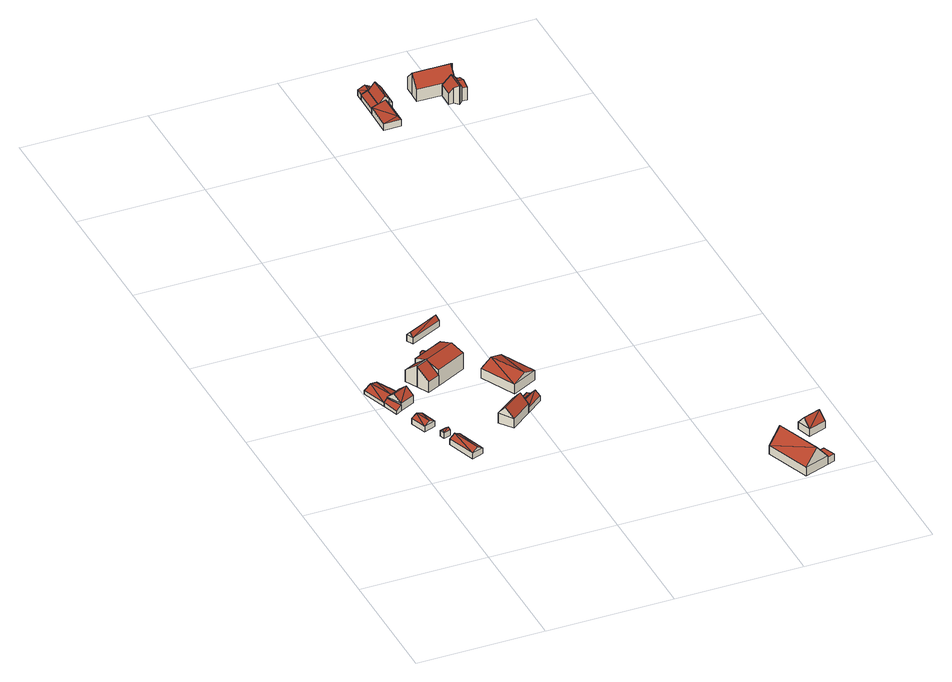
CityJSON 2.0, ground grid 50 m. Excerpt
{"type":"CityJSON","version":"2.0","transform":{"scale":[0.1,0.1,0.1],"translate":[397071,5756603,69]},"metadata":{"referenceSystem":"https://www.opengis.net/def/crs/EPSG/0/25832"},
"CityObjects":{
"building1":{"type":"Building","attributes":{"Gemeindeschluessel":"05515000","Geometrietyp2DReferenz":"3000","function":"31001_2460","roofType":"3100","measuredHeight":3.59},"geometry":[{"type":"Solid","lod":"2","boundaries":[[[[0,1,2,3]],[[4,5,1,0]],[[6,7,5,4]],[[3,2,7,6]],[[0,8,4]],[[6,9,3]],[[3,9,8]],[[8,0,3]],[[9,6,4]],[[4,8,9]],[[1,5,7,2]]]],"semantics":{"surfaces":[{"type":"WallSurface"},{"type":"RoofSurface"},{"type":"GroundSurface"}],"values":[[0,0,0,0,0,0,1,1,1,1,2]]}}]},
"building2":{"type":"Building","attributes":{"Gemeindeschluessel":"05515000","Geometrietyp2DReferenz":"3000","function":"31001_2700"},"children":["building2-1","building2-2"]},
"building2-1":{"type":"BuildingPart","attributes":{"roofType":"3100","measuredHeight":2.71},"parents":["building2"],"geometry":[{"type":"Solid","lod":"2","boundaries":[[[[10,11,12,13]],[[14,15,11,10]],[[16,17,15,14]],[[10,18,14]],[[19,16,20,13]],[[13,20,18]],[[18,10,13]],[[20,16,14]],[[14,18,20]],[[11,15,17,21,12]],[[17,16,19,21]],[[21,19,13,12]]]],"semantics":{"surfaces":[{"type":"WallSurface"},{"type":"RoofSurface"},{"type":"GroundSurface"},{"type":"ClosureSurface"}],"values":[[0,0,0,0,0,1,1,1,1,2,0,3]]}}]},
"building2-2":{"type":"BuildingPart","attributes":{"roofType":"2100","measuredHeight":2.78},"parents":["building2"],"geometry":[{"type":"Solid","lod":"2","boundaries":[[[[22,23,24,25]],[[26,13,12,23,22]],[[25,24,21,19,27]],[[26,22,25,27]],[[23,12,21,24]],[[13,26,27,19]],[[12,13,19,21]]]],"semantics":{"surfaces":[{"type":"WallSurface"},{"type":"RoofSurface"},{"type":"GroundSurface"},{"type":"ClosureSurface"}],"values":[[0,0,0,1,2,0,3]]}}]},
"building3":{"type":"Building","attributes":{"Gemeindeschluessel":"05515000","Geometrietyp2DReferenz":"3000","function":"31001_2700","roofType":"3100","measuredHeight":3.02},"geometry":[{"type":"Solid","lod":"2","boundaries":[[[[28,29,30,31]],[[32,33,29,28]],[[34,35,33,32]],[[31,30,35,34]],[[28,36,32]],[[34,37,31]],[[28,31,37]],[[37,36,28]],[[36,37,34]],[[34,32,36]],[[29,33,35,30]]]],"semantics":{"surfaces":[{"type":"WallSurface"},{"type":"RoofSurface"},{"type":"GroundSurface"}],"values":[[0,0,0,0,0,0,1,1,1,1,2]]}}]},
"building4":{"type":"Building","attributes":{"Gemeindeschluessel":"05515000","Geometrietyp2DReferenz":"3000","function":"31001_2460","roofType":"3100","measuredHeight":3.93},"geometry":[{"type":"Solid","lod":"2","boundaries":[[[[38,39,40,41]],[[42,43,39,38]],[[44,45,43,42]],[[41,40,45,44]],[[38,46,42]],[[44,47,41]],[[41,47,46]],[[46,38,41]],[[47,44,42]],[[42,46,47]],[[39,43,45,40]]]],"semantics":{"surfaces":[{"type":"WallSurface"},{"type":"RoofSurface"},{"type":"GroundSurface"}],"values":[[0,0,0,0,0,0,1,1,1,1,2]]}}]},
"building5":{"type":"Building","attributes":{"Gemeindeschluessel":"05515000","Geometrietyp2DReferenz":"3000","function":"31001_2460","roofType":"3100","measuredHeight":5.94},"geometry":[{"type":"Solid","lod":"2","boundaries":[[[[48,17,21,49]],[[50,51,17,48]],[[52,24,51,50]],[[49,21,24,52]],[[48,53,50]],[[52,54,49]],[[54,53,48]],[[48,49,54]],[[52,50,53]],[[53,54,52]],[[17,51,24,21]]]],"semantics":{"surfaces":[{"type":"WallSurface"},{"type":"RoofSurface"},{"type":"GroundSurface"}],"values":[[0,0,0,0,0,0,1,1,1,1,2]]}}]},
"building6":{"type":"Building","attributes":{"Gemeindeschluessel":"05515000","Geometrietyp2DReferenz":"3000","function":"51009_1610","roofType":"2100","measuredHeight":9.18},"geometry":[{"type":"Solid","lod":"2","boundaries":[[[[55,56,57,58]],[[59,60,56,55]],[[61,62,60,59]],[[58,57,62,61]],[[59,55,58,61]],[[56,60,62,57]]]],"semantics":{"surfaces":[{"type":"WallSurface"},{"type":"RoofSurface"},{"type":"GroundSurface"}],"values":[[0,0,0,0,1,2]]}}]},
"building7":{"type":"Building","attributes":{"name":"Rocklage","Gemeindeschluessel":"05515000","Geometrietyp2DReferenz":"3000","function":"31001_1000"},"address":[{"country":"Germany","locality":"Münster","thoroughfareNumber":"46","thoroughfareName":"Brock"}],"children":["building7-1","building7-2","building7-3"]},
"building7-1":{"type":"BuildingPart","attributes":{"roofType":"5000","measuredHeight":5.2},"parents":["building7"],"geometry":[{"type":"MultiSurface","lod":"2","boundaries":[[[63,64,65,66]],[[67,68,69,70]],[[71,72,68,67]],[[73,74,72,71]],[[75,76,74,73]],[[77,78,76,75]],[[79,80,78,77]],[[66,65,80,79]],[[73,71,67,70,81,82,75]],[[66,63,66,79,77,75,82]],[[64,65,83,84,69,68,72,74,76,78,80,65]],[[65,66,82,83]],[[69,84,81,70]],[[84,83,82,81]]],"semantics":{"surfaces":[{"type":"WallSurface"},{"type":"RoofSurface"},{"type":"GroundSurface"},{"type":"ClosureSurface"}],"values":[0,0,0,0,0,0,0,0,1,1,2,3,3,3]}}]},
"building7-2":{"type":"BuildingPart","attributes":{"roofType":"2100","measuredHeight":8.91},"parents":["building7"],"geometry":[{"type":"Solid","lod":"2","boundaries":[[[[85,86,87,88]],[[89,60,86,85]],[[90,91,56,60,89]],[[85,88,92,90,89]],[[87,86,60,56]],[[91,90,92]],[[87,56,91,92,88]]]],"semantics":{"surfaces":[{"type":"WallSurface"},{"type":"RoofSurface"},{"type":"GroundSurface"},{"type":"ClosureSurface"}],"values":[[0,0,0,1,2,0,3]]}}]},
"building7-3":{"type":"BuildingPart","attributes":{"roofType":"3100","measuredHeight":8.8},"parents":["building7"],"geometry":[{"type":"Solid","lod":"2","boundaries":[[[[93,94,64,95]],[[96,97,94,93]],[[98,99,97,96]],[[100,88,87,99,98]],[[101,102,56,91]],[[103,57,102,101]],[[104,69,57,103]],[[91,92,100,98,96,101]],[[93,95,104,103,101,96]],[[84,83,65,64,94,97,99,87,56,102,57,69]],[[64,63,66,82,81,70,69,104,95]],[[64,65,66,63]],[[65,83,82,66]],[[84,69,70,81]],[[83,84,81,82]],[[88,100,92]],[[87,88,92,91,56]]]],"semantics":{"surfaces":[{"type":"WallSurface"},{"type":"RoofSurface"},{"type":"GroundSurface"},{"type":"ClosureSurface"}],"values":[[0,0,0,0,0,0,0,1,1,2,0,3,3,3,3,0,3]]}}]},
"building8":{"type":"Building","attributes":{"Gemeindeschluessel":"05515000","Geometrietyp2DReferenz":"3000","function":"31001_2000","roofType":"5000","measuredHeight":7.57},"geometry":[{"type":"Solid","lod":"2","boundaries":[[[[105,106,107,108]],[[109,110,106,105]],[[111,112,110,109]],[[113,114,112,111]],[[108,107,114,113]],[[108,113,111,115,116]],[[105,116,115,109]],[[108,116,105]],[[109,115,111]],[[106,110,112,114,107]]]],"semantics":{"surfaces":[{"type":"WallSurface"},{"type":"RoofSurface"},{"type":"GroundSurface"}],"values":[[0,0,0,0,0,1,1,0,0,2]]}}]},
"building9":{"type":"Building","attributes":{"Gemeindeschluessel":"05515000","Geometrietyp2DReferenz":"3000","function":"31001_2700","roofType":"5000","measuredHeight":4},"geometry":[{"type":"Solid","lod":"2","boundaries":[[[[117,106,118,119]],[[120,107,106,117]],[[121,122,107,120]],[[123,124,122,121]],[[119,118,124,123]],[[125,123,126]],[[121,120,126,123]],[[119,125,117]],[[126,117,125]],[[125,119,123]],[[126,120,117]],[[106,107,122,124,118]]]],"semantics":{"surfaces":[{"type":"WallSurface"},{"type":"RoofSurface"},{"type":"GroundSurface"}],"values":[[0,0,0,0,0,1,1,1,1,0,0,2]]}}]},
"building10":{"type":"Building","attributes":{"Gemeindeschluessel":"05515000","Geometrietyp2DReferenz":"3000","function":"31001_2700","roofType":"3100","measuredHeight":4.25},"geometry":[{"type":"Solid","lod":"2","boundaries":[[[[127,128,129,130]],[[131,132,128,127]],[[133,134,132,131]],[[130,129,134,133]],[[127,135,131]],[[133,136,130]],[[136,135,127]],[[127,130,136]],[[133,131,135]],[[135,136,133]],[[128,132,134,129]]]],"semantics":{"surfaces":[{"type":"WallSurface"},{"type":"RoofSurface"},{"type":"GroundSurface"}],"values":[[0,0,0,0,0,0,1,1,1,1,2]]}}]},
"building11":{"type":"Building","attributes":{"Gemeindeschluessel":"05515000","Geometrietyp2DReferenz":"3000","function":"31001_2700","roofType":"2100","measuredHeight":2.2},"geometry":[{"type":"Solid","lod":"2","boundaries":[[[[137,138,122,121]],[[139,140,138,137]],[[123,124,140,139]],[[121,122,124,123]],[[139,137,121,123]],[[138,140,124,122]]]],"semantics":{"surfaces":[{"type":"WallSurface"},{"type":"RoofSurface"},{"type":"GroundSurface"}],"values":[[0,0,0,0,1,2]]}}]},
"building12":{"type":"Building","attributes":{"Gemeindeschluessel":"05515000","Geometrietyp2DReferenz":"3000","function":"31001_2700","roofType":"3100","measuredHeight":6.13},"geometry":[{"type":"Solid","lod":"2","boundaries":[[[[141,142,143,144]],[[145,146,142,141]],[[147,148,146,145]],[[144,143,148,147]],[[141,149,145]],[[147,150,144]],[[149,141,144]],[[144,150,149]],[[145,149,150]],[[150,147,145]],[[142,146,148,143]]]],"semantics":{"surfaces":[{"type":"WallSurface"},{"type":"RoofSurface"},{"type":"GroundSurface"}],"values":[[0,0,0,0,0,0,1,1,1,1,2]]}}]},
"building13":{"type":"Building","attributes":{"Gemeindeschluessel":"05515000","Geometrietyp2DReferenz":"3000","function":"31001_1000"},"address":[{"country":"Germany","locality":"Münster","thoroughfareNumber":"45","thoroughfareName":"Brock"}],"children":["building13-1","building13-2"]},
"building13-1":{"type":"BuildingPart","attributes":{"roofType":"3100","measuredHeight":9.81},"parents":["building13"],"geometry":[{"type":"Solid","lod":"2","boundaries":[[[[151,152,153,154]],[[155,156,152,151]],[[154,153,157,158,159]],[[151,160,155]],[[159,161,154]],[[161,160,151]],[[151,154,161]],[[159,155,160]],[[160,161,159]],[[152,156,162,157,153]],[[156,155,159,158,163,162]],[[157,162,163,158]]]],"semantics":{"surfaces":[{"type":"WallSurface"},{"type":"RoofSurface"},{"type":"GroundSurface"},{"type":"ClosureSurface"}],"values":[[0,0,0,0,0,1,1,1,1,2,0,3]]}}]},
"building13-2":{"type":"BuildingPart","attributes":{"roofType":"1000","measuredHeight":3.16},"parents":["building13"],"geometry":[{"type":"Solid","lod":"2","boundaries":[[[[164,165,166,167]],[[158,157,165,164]],[[167,166,162,163]],[[158,164,167,163]],[[165,157,162,166]],[[163,162,157,158]]]],"semantics":{"surfaces":[{"type":"WallSurface"},{"type":"RoofSurface"},{"type":"GroundSurface"},{"type":"ClosureSurface"}],"values":[[0,0,0,1,2,3]]}}]},
"building14":{"type":"Building","attributes":{"Gemeindeschluessel":"05515000","Geometrietyp2DReferenz":"3000","function":"31001_2460","roofType":"3100","measuredHeight":6.54},"geometry":[{"type":"Solid","lod":"2","boundaries":[[[[168,169,170,171]],[[172,173,169,168]],[[174,175,173,172]],[[171,170,175,174]],[[168,176,172]],[[174,177,171]],[[177,176,168]],[[168,171,177]],[[176,177,174]],[[174,172,176]],[[169,173,175,170]]]],"semantics":{"surfaces":[{"type":"WallSurface"},{"type":"RoofSurface"},{"type":"GroundSurface"}],"values":[[0,0,0,0,0,0,1,1,1,1,2]]}}]},
"building15":{"type":"Building","attributes":{"Gemeindeschluessel":"05515000","Geometrietyp2DReferenz":"3000","function":"31001_2700"},"children":["building15-1","building15-2","building15-3"]},
"building15-1":{"type":"BuildingPart","attributes":{"roofType":"5000","measuredHeight":4.77},"parents":["building15"],"geometry":[{"type":"Solid","lod":"2","boundaries":[[[[178,179,180,181]],[[182,183,184,179,178]],[[185,186,187,188]],[[181,180,186,185]],[[181,189,178]],[[185,190,189]],[[189,181,185]],[[189,190,191,182]],[[182,178,189]],[[191,188,192,182]],[[191,190,185,188]],[[179,184,187,186,180]],[[183,182,192]],[[184,183,192,188,187]]]],"semantics":{"surfaces":[{"type":"WallSurface"},{"type":"RoofSurface"},{"type":"GroundSurface"},{"type":"ClosureSurface"}],"values":[[0,0,0,0,1,1,1,1,1,0,0,2,0,3]]}}]},
"building15-2":{"type":"BuildingPart","attributes":{"roofType":"2100","measuredHeight":3.49},"parents":["building15"],"geometry":[{"type":"Solid","lod":"2","boundaries":[[[[193,188,187,194,195,196]],[[197,198,184,183]],[[192,193,196,199,197,183]],[[194,187,184,198]],[[198,197,199,195,194]],[[199,196,195]],[[188,193,192]],[[184,187,188,192,183]]]],"semantics":{"surfaces":[{"type":"WallSurface"},{"type":"RoofSurface"},{"type":"GroundSurface"},{"type":"ClosureSurface"}],"values":[[0,0,1,2,3,3,0,3]]}}]},
"building15-3":{"type":"BuildingPart","attributes":{"roofType":"3100","measuredHeight":3.71},"parents":["building15"],"geometry":[{"type":"Solid","lod":"2","boundaries":[[[[200,201,202,203]],[[204,205,201,200]],[[195,194,205,204]],[[203,202,198,197,206]],[[207,208,203]],[[203,206,209,207]],[[204,200,208]],[[208,207,204]],[[207,209,196,195,204]],[[208,200,203]],[[201,205,194,198,202]],[[199,206,197]],[[194,195,199,197,198]],[[196,209,206,199]],[[196,199,195]]]],"semantics":{"surfaces":[{"type":"WallSurface"},{"type":"RoofSurface"},{"type":"GroundSurface"},{"type":"ClosureSurface"}],"values":[[0,0,0,0,1,1,1,1,0,0,2,0,3,0,3]]}}]},
"building16":{"type":"Building","attributes":{"Gemeindeschluessel":"05515000","Geometrietyp2DReferenz":"3000","function":"31001_2700","roofType":"5000","measuredHeight":6.48},"geometry":[{"type":"Solid","lod":"2","boundaries":[[[[210,186,211,212]],[[213,187,186,210]],[[214,194,187,213]],[[215,205,194,214]],[[216,217,205,215]],[[212,211,217,216]],[[218,214,213,219]],[[216,220,218,219]],[[219,221,212,216]],[[221,210,212]],[[221,219,213,210]],[[220,216,215]],[[218,220,215,214]],[[186,187,194,205,217,211]]]],"semantics":{"surfaces":[{"type":"WallSurface"},{"type":"RoofSurface"},{"type":"GroundSurface"}],"values":[[0,0,0,0,0,0,1,1,1,0,0,0,0,2]]}}]},
"building17":{"type":"Building","attributes":{"Gemeindeschluessel":"05515000","Geometrietyp2DReferenz":"3000","function":"31001_1000"},"address":[{"country":"Germany","locality":"Münster","thoroughfareNumber":"21","thoroughfareName":"Brookweg"},{"country":"Germany","locality":"Münster","thoroughfareNumber":"21a","thoroughfareName":"Brookweg"}],"children":["building17-1","building17-2","building17-3"]},
"building17-1":{"type":"BuildingPart","attributes":{"roofType":"3100","measuredHeight":8.02},"parents":["building17"],"geometry":[{"type":"Solid","lod":"2","boundaries":[[[[222,223,224,225]],[[226,227,223,222]],[[228,229,227,226]],[[230,231,229,228]],[[225,224,232,233,234]],[[235,230,228,226,222,225,236]],[[234,237,238,239,240,236,225]],[[223,227,229,231,241,242,243,232,224]],[[235,236,244]],[[231,230,235,244,241]],[[245,246,244,236,240]],[[244,246,242,241]],[[233,237,234]],[[245,240,239]],[[232,243,238,237,233]],[[243,242,246,245,239,238]]]],"semantics":{"surfaces":[{"type":"WallSurface"},{"type":"RoofSurface"},{"type":"GroundSurface"},{"type":"ClosureSurface"}],"values":[[0,0,0,0,0,1,1,2,0,3,0,3,0,0,3,3]]}}]},
"building17-2":{"type":"BuildingPart","attributes":{"roofType":"3100","measuredHeight":6.67},"parents":["building17"],"geometry":[{"type":"Solid","lod":"2","boundaries":[[[[247,248,249,250]],[[251,252,248,247]],[[253,254,252,251]],[[255,256,254,253]],[[233,232,256,255]],[[247,250,245,239,257,251]],[[237,233,255,253,251,257]],[[243,242,249,248,252,254,256,232]],[[237,257,238]],[[232,233,237,238,243]],[[246,245,250]],[[238,257,239]],[[246,242,243,238,239,245]],[[249,242,246,250]]]],"semantics":{"surfaces":[{"type":"WallSurface"},{"type":"RoofSurface"},{"type":"GroundSurface"},{"type":"ClosureSurface"}],"values":[[0,0,0,0,0,1,1,2,0,3,0,0,3,3]]}}]},
"building17-3":{"type":"BuildingPart","attributes":{"roofType":"3100","measuredHeight":9.59},"parents":["building17"],"geometry":[{"type":"Solid","lod":"2","boundaries":[[[[258,259,231,230,260]],[[261,262,259,258]],[[263,264,262,261]],[[265,266,264,263]],[[267,268,266,265]],[[269,270,268,267]],[[271,272,270,269]],[[273,274,272,271]],[[250,249,274,273]],[[271,269,267,265,263,261,273]],[[258,260,235,244,246,250,273,261]],[[259,262,264,266,268,270,272,274,249,242,241,231]],[[242,249,250,246]],[[235,260,230]],[[241,244,235,230,231]],[[242,246,244,241]]]],"semantics":{"surfaces":[{"type":"WallSurface"},{"type":"RoofSurface"},{"type":"GroundSurface"},{"type":"ClosureSurface"}],"values":[[0,0,0,0,0,0,0,0,0,1,1,2,3,0,3,3]]}}]}
},
"vertices":[
[83,866,33],[83,866,8],[105,803,8],[105,803,33],[130,882,33],[130,882,8],[151,819,33],[151,819,8],[106,874,44],[128,811,44],
[5,1105,23],[5,1105,8],[38,1006,8],[38,1006,23],[66,1135,23],[66,1135,8],[113,1043,23],[113,1043,8],[35,1120,35],[53,1014,23],[75,1025,35],[53,1014,8],
[58,943,21],[58,943,8],[82,955,8],[82,955,35],[38,1006,26],[53,1014,35],
[153,737,32],[153,737,9],[180,746,9],[180,746,32],[146,757,32],[146,757,9],[174,767,32],[174,767,9],[150,747,39],[177,757,39],
[155,694,34],[155,694,9],[193,580,9],[193,580,34],[201,710,34],[201,710,9],[239,596,34],[239,596,9],[178,702,48],[216,588,48],
[113,1043,40],[53,1014,40],[142,985,40],[142,985,8],[82,955,40],[127,1014,67],[68,985,67],
[241,1092,102],[241,1092,10],[217,1141,10],[217,1141,58],[193,1068,102],[193,1068,10],[168,1117,58],[168,1117,10],
[317,1191,44],[317,1191,10],[303,1184,10],[303,1184,52],[261,1163,54],[261,1163,10],[247,1156,10],[247,1156,49],[254,1177,54],[254,1177,10],[261,1195,59],[261,1195,10],[270,1200,62],[270,1200,10],[278,1204,58],[278,1204,10],[296,1198,52],[296,1198,10],[262,1163,54],[284,1174,62],[284,1174,10],[262,1163,10],
[216,1020,55],[216,1020,10],[265,1044,10],[265,1044,55],[193,1068,99],[241,1092,99],[241,1092,98],[242,1090,97],
[340,1202,79],[340,1202,10],[317,1191,79],[364,1154,98],[364,1154,10],[388,1105,79],[388,1105,10],[265,1044,79],[241,1093,98],[241,1093,10],[217,1141,79],[247,1156,79],
[490,764,46],[490,764,7],[466,796,7],[466,796,76],[406,700,46],[406,700,7],[367,752,49],[367,752,7],[451,815,49],[451,815,7],[386,727,83],[470,791,83],
[490,764,29],[559,816,7],[559,816,29],[466,796,29],[507,827,29],[507,827,7],[535,848,29],[535,848,7],[546,833,47],[477,781,47],
[403,1413,32],[403,1413,6],[277,1351,6],[277,1351,32],[417,1386,32],[417,1386,6],[290,1323,32],[290,1323,6],[410,1399,49],[284,1337,49],
[497,839,24],[497,839,7],[526,861,24],[526,861,7],
[594,944,48],[594,944,7],[525,1083,7],[525,1083,48],[493,894,48],[493,894,7],[424,1032,48],[424,1032,7],[544,919,68],[474,1058,68],
[1168,186,45],[1168,186,9],[1232,8,9],[1232,8,45],[1267,221,45],[1267,221,9],[1332,43,9],[1332,43,40],[1332,43,45],[1217,204,107],[1282,25,107],[1313,93,9],[1313,93,40],
[1361,53,40],[1361,53,9],[1342,103,9],[1342,103,40],
[1345,232,38],[1345,232,7],[1415,257,7],[1415,257,38],[1325,289,38],[1325,289,7],[1396,314,38],[1396,314,7],[1335,261,72],[1405,286,72],
[726,2578,38],[726,2578,10],[793,2577,10],[793,2577,38],[727,2687,38],[727,2687,33],[727,2687,10],[794,2687,38],[794,2687,10],[752,2687,10],[752,2687,38],[780,2578,57],[781,2687,57],[752,2687,47],[738,2687,38],
[752,2687,44],[753,2782,10],[753,2782,34],[753,2782,44],[728,2782,33],[728,2782,10],[730,2782,34],
[782,2813,34],[782,2813,10],[728,2814,10],[728,2814,34],[782,2782,34],[782,2782,10],[728,2782,34],[755,2782,47],[755,2814,47],[753,2782,46],
[794,2687,41],[806,2687,10],[806,2687,41],[752,2687,41],[753,2782,41],[782,2782,41],[807,2781,41],[807,2781,10],[780,2782,74],[779,2687,74],[782,2782,73],[794,2687,57],
[1036,2617,90],[1036,2617,10],[1037,2618,10],[1037,2618,90],[1020,2634,74],[1020,2634,10],[1001,2634,54],[1001,2634,10],[1002,2694,54],[1002,2694,10],[1051,2632,10],[1051,2632,66],[1051,2632,74],[1009,2694,61],[1038,2694,90],[1052,2659,75],[1052,2666,75],[1052,2673,75],[1052,2694,75],[1038,2694,10],[1052,2694,10],[1052,2666,10],[1038,2694,61],[1052,2694,68],[1052,2694,61],
[1072,2698,66],[1072,2698,10],[1052,2698,10],[1052,2698,66],[1072,2666,77],[1072,2666,10],[1072,2633,66],[1072,2633,10],[1052,2633,66],[1052,2633,10],[1052,2666,77],
[905,2695,62],[905,2695,10],[1002,2694,61],[906,2738,106],[906,2738,10],[906,2780,62],[906,2780,10],[1004,2780,61],[1004,2780,10],[1063,2779,61],[1063,2779,10],[1062,2739,103],[1062,2739,10],[1053,2739,103],[1053,2739,10],[1053,2736,106],[1053,2736,10]
]}
